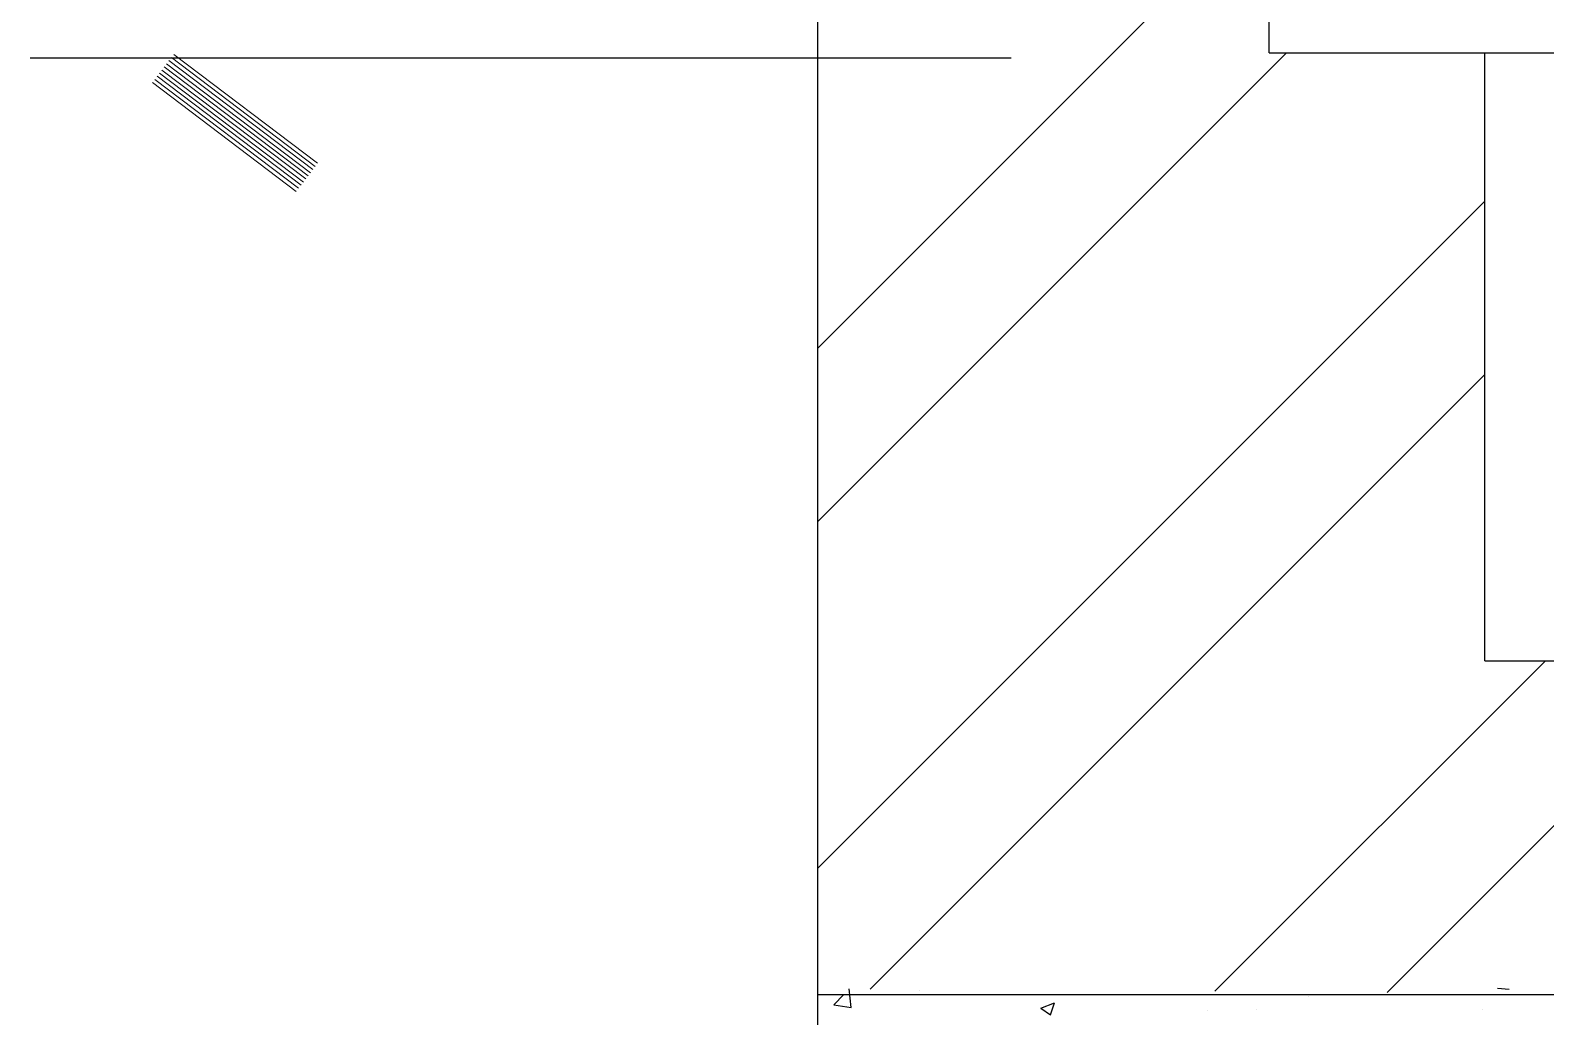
# Model space of a CAD drawing. Header units: metres. Extents: x -1744 to -758, y -4183 to -3914.
# Drawn here: x -1341.96 to -1327.25, y -4000.68 to -3991.11 of the extents above; entities that cross this region are included whole.
import ezdxf

# ---------------------------------------------------------------- set-up
doc = ezdxf.new("R2010")
doc.units = ezdxf.units.M
doc.layers.add('DIM', color=41, linetype='Continuous', lineweight=13)
doc.layers.add('HATCH', color=8, linetype='Continuous', lineweight=25)
doc.layers.add('TEXT', color=7, linetype='Continuous')
doc.layers.add('WALL', color=7, linetype='Continuous')

# ---------------------------------------------------------------- blocks, each defined once
blk = doc.blocks.new('com src')
at = {"color": 4}
blk.add_line((64.01576626453607, -253.3222975302342), (94.6320023045555, -253.3222975302342), dxfattribs=at)
at = {"color": 6}
blk.add_line((94.6320023045555, -253.3222975302342), (233.7967115759529, -253.3222975302342), dxfattribs=at)
at = {"color": 3}
blk.add_line((27.42263397063652, -254.0831549444483), (-111.7420753011101, -254.0831549444483), dxfattribs=at)
at = {"layer": 'DIM', "color": 3, "linetype": 'Continuous'}
for p, q in [((-91.39550242245606, -253.5459402769193), (-70.98230664244329, -268.997272607623)), ((-93.07530342180686, -255.7651732810628), (-72.6621076415613, -271.2165056119993)), ((-92.73934322186687, -255.3213266797684), (-72.32614744150487, -270.7726590109378)), ((-92.40338302181044, -254.8774800791725), (-71.99018724179768, -270.3288124096435)), ((-92.06742282198685, -254.4336334790423), (-71.65422704185765, -269.8849658095132)), ((-91.73146262216324, -253.9897868768167), (-71.31826684215049, -269.4411192082189)), ((-94.41914422075205, -257.5405596841447), (-74.00594844039004, -272.9918920153141)), ((-94.08318402104489, -257.0967130835488), (-73.66998824056645, -272.5480454147182)), ((-93.74722382122127, -256.6528664824873), (-73.3340280410921, -272.1041988138895)), ((-93.41126362139765, -256.209019881193), (-72.99806784103565, -271.6603522121295))]:
    blk.add_line(p, q, dxfattribs=at)
at = {"layer": 'TEXT', "linetype": 'Continuous'}
for p, q in [((1.45519e-11, -295.2129288828), (64.01576626455062, -231.1971626183804)), ((1.45519e-11, -319.8140062482562), (66.49170871860404, -253.3222975302342)), ((2.91038e-11, -369.0161611037329), (94.6320023045555, -274.3841587991774)), ((7.438742655387612, -386.1784958143253), (94.6320023045555, -298.9852361650992)), ((56.3329788708943, -386.486414454157), (103.2149760460015, -339.6044172788825)), ((80.78009691677289, -386.6403737734072), (125.2482383444439, -342.1722323459035))]:
    blk.add_line(p, q, dxfattribs=at)
at = {"layer": 'WALL'}
for p, q in [((1.45519e-11, -253.3222975302487), (0, 169.7384186557028)), ((64.01576626453607, -253.3222975302342), (64.0157662645215, 169.7384186557174)), ((0, -339.604417278897), (1.45519e-11, -253.3222975302487)), ((94.63200230454096, -339.6044172788825), (94.6320023045555, -253.3222975302342)), ((4.36557e-11, -470.4192439934704), (0, -339.604417278897)), ((94.63200230454096, -339.6044172788825), (125.2482383444439, -339.6044172788898)), ((5.82077e-11, -386.9204184312838), (125.2482383445022, -386.9204184312766)), ((2.25988072756445, -388.4124030366074), (3.691432524414267, -386.9204184312838)), ((4.739599786058533, -388.8028502136003), (4.432096310250926, -386.1595610168297)), ((14.3602782417438, -386.3690768638626), (14.3602782417438, -386.3690768638626)), ((96.42365220800276, -386.0541443878174), (98.08727395458843, -386.1996924308915)), ((2.259880640835035, -388.4124007741921), (4.735252145270352, -388.796307531884)), ((31.62435152399121, -388.8799278966398), (33.57317325350596, -388.1318453238127)), ((31.62435524474131, -388.8799290363459), (33.00882851803908, -389.8137680496802)), ((33.01316043006955, -389.8208384243553), (33.57751018210547, -388.1389173308635)), ((62.19588568428298, -389.085004161323), (62.19588568428298, -389.085004161323)), ((69.61920872068731, -387.2659207468241), (69.61920872068731, -387.2659207468241)), ((94.37006418366218, -389.0449045330606), (94.37006418366218, -389.0449045330606)), ((55.32875399541808, -389.2256546846838), (55.32875399541808, -389.2256546846838))]:
    blk.add_line(p, q, dxfattribs=at)
blk = doc.blocks.new('A$C1C9B1590')
at = {"layer": 'HATCH', "color": 1, "xscale": 0.0683846454916549, "yscale": 0.0683846454916549, "zscale": 0.0683846454916549}
blk.add_blockref('com src', (271.172045762484, 208.9570449500443), dxfattribs=at)

msp = doc.modelspace()

# ---------------------------------------------------------------- block references
at = {"layer": 'WALL'}
msp.add_blockref('A$C1C9B1590', (-1605.488616471586, -4182.963166974928), dxfattribs=at)

doc.saveas('drawing.dxf')
